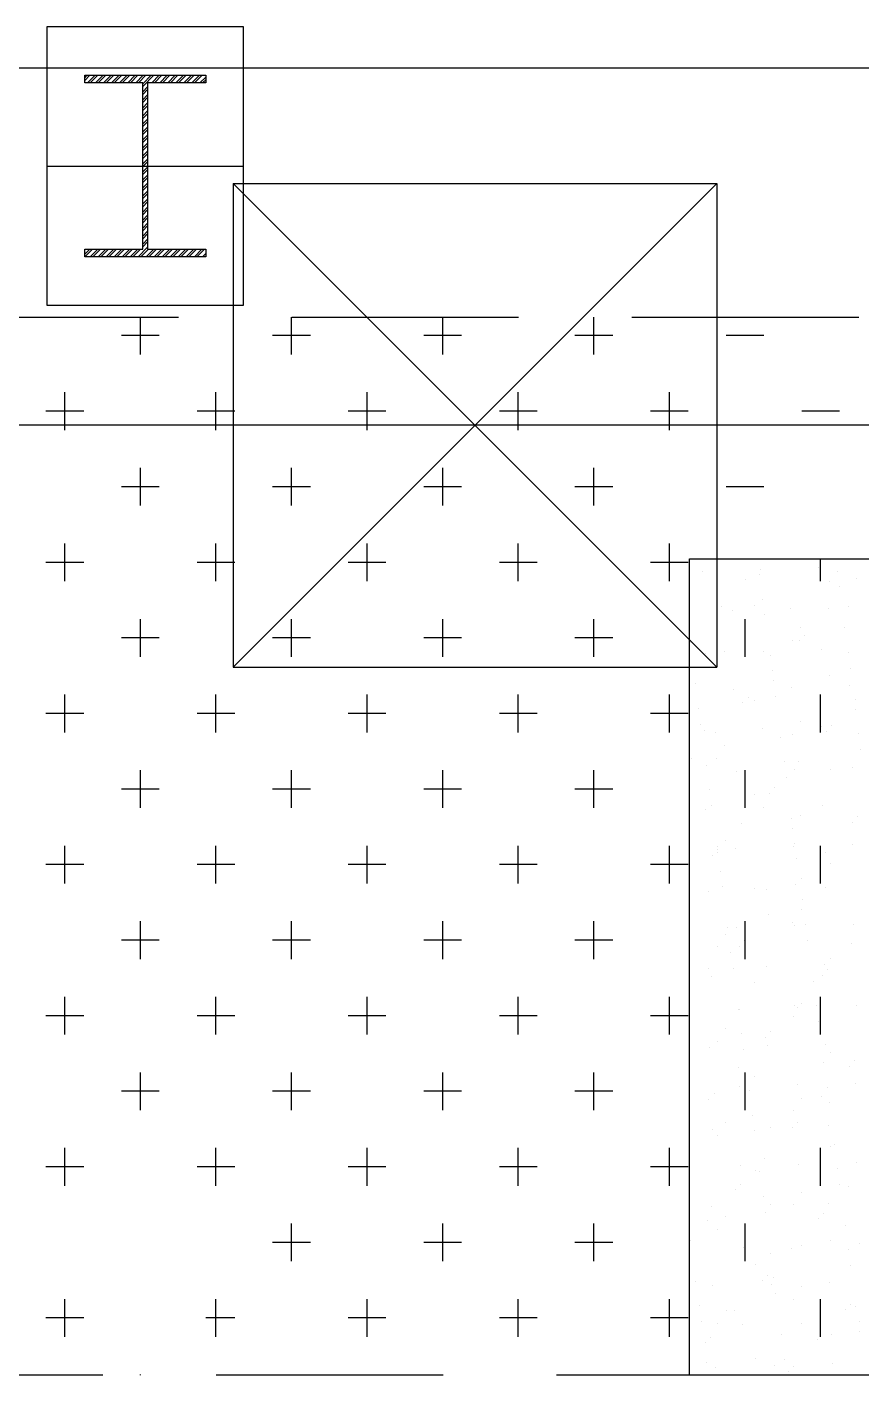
# Model space of a CAD drawing. Extents: x -40736 to 367926, y -65544 to 37405.
# Drawn here: x 356352.2 to 356628.1, y -44075.8 to -43629.8 of the extents above; entities that cross this region are included whole.
import ezdxf

# ---------------------------------------------------------------- set-up
doc = ezdxf.new("R2010")
doc.units = 0
doc.header["$LTSCALE"] = 600
doc.header["$MEASUREMENT"] = 0
doc.linetypes.add('HIDDEN2', pattern=[0.1875, 0.125, -0.0625])
doc.layers.get('0').update_dxf_attribs({"linetype": 'CONTINUOUS'})
for name, color, linetype in [('1', 1, 'CONTINUOUS'), ('C6', 6, 'CONTINUOUS'), ('C7', 7, 'CONTINUOUS'), ('底圖', 253, 'CONTINUOUS')]:
    doc.layers.add(name, color=color, linetype=linetype)

# ---------------------------------------------------------------- blocks, each defined once
blk = doc.blocks.new('*X429')
at = {"layer": 'C6', "color": 0}
for p, q in [((32178.09, 102120.74), (32178.09, 102120.74)), ((32182.84, 102121.16), (32182.84, 102121.16)), ((32197.35, 102121.37), (32197.35, 102121.37)), ((32216.62, 102122), (32216.62, 102122)), ((32222.8, 102120.91), (32222.8, 102120.91)), ((32192.45, 102118.04), (32192.45, 102118.04)), ((32197.05, 102119.82), (32197.05, 102119.82)), ((32220.3, 102117.49), (32220.3, 102117.49)), ((32229.13, 102118.43), (32229.13, 102118.43)), ((32223.49, 102115.7), (32223.49, 102115.7)), ((32182.79, 102107.5), (32182.79, 102107.5)), ((32184.48, 102109.34), (32184.48, 102109.34)), ((32187.98, 102107.85), (32187.98, 102107.85)), ((32195.26, 102109.41), (32195.26, 102109.41)), ((32198.13, 102111.69), (32198.13, 102111.69)), ((32207.25, 102108.48), (32207.25, 102108.48)), ((32220.01, 102108.48), (32220.01, 102108.48)), ((32226.52, 102109.11), (32226.52, 102109.11)), ((32198.81, 102106.48), (32198.81, 102106.48)), ((32210.63, 102102.31), (32210.63, 102102.31)), ((32212.04, 102099.78), (32212.04, 102099.78)), ((32225.28, 102102.12), (32225.28, 102102.12)), ((32174.13, 102097.26), (32174.13, 102097.26)), ((32185.59, 102094.23), (32185.59, 102094.23)), ((32198.33, 102094.37), (32198.33, 102094.37)), ((32207.94, 102098.09), (32207.94, 102098.09)), ((32210.35, 102097.93), (32210.35, 102097.93)), ((32217.6, 102094.99), (32217.6, 102094.99)), ((32226.35, 102093.99), (32226.35, 102093.99)), ((32179.06, 102093.74), (32179.06, 102093.74)), ((32182.9, 102090.01), (32182.9, 102090.01)), ((32200.6, 102092.9), (32200.6, 102092.9)), ((32201.23, 102087.98), (32201.23, 102087.98)), ((32220.36, 102086.35), (32220.36, 102086.35)), ((32227.03, 102088.79), (32227.03, 102088.79)), ((32175.92, 102083.68), (32175.92, 102083.68)), ((32188.31, 102081.68), (32188.31, 102081.68)), ((32201.67, 102084.77), (32201.67, 102084.77)), ((32207.58, 102082.31), (32207.58, 102082.31)), ((32226.85, 102082.94), (32226.85, 102082.94)), ((32191.57, 102077.44), (32191.57, 102077.44)), ((32193.26, 102079.28), (32193.26, 102079.28)), ((32195.32, 102078.27), (32195.32, 102078.27)), ((32202.35, 102079.57), (32202.35, 102079.57)), ((32228.79, 102078.42), (32228.79, 102078.42)), ((32176.99, 102075.55), (32176.99, 102075.55)), ((32228.82, 102075.2), (32228.82, 102075.2)), ((32177.68, 102070.35), (32177.68, 102070.35)), ((32178.94, 102068.15), (32178.94, 102068.15)), ((32182.45, 102067.48), (32182.45, 102067.48)), ((32198.2, 102068.78), (32198.2, 102068.78)), ((32210.69, 102071.17), (32210.69, 102071.17)), ((32217.47, 102069.41), (32217.47, 102069.41)), ((32219.13, 102067.87), (32219.13, 102067.87)), ((32220.82, 102069.72), (32220.82, 102069.72)), ((32185.64, 102063.09), (32185.64, 102063.09)), ((32204.14, 102065.98), (32204.14, 102065.98)), ((32208, 102066.95), (32208, 102066.95)), ((32229.89, 102067.07), (32229.89, 102067.07)), ((32174.48, 102058.79), (32174.48, 102058.79)), ((32182.96, 102058.87), (32182.96, 102058.87)), ((32230.58, 102061.87), (32230.58, 102061.87)), ((32179.46, 102056.76), (32179.46, 102056.76)), ((32189.29, 102054.67), (32189.29, 102054.67)), ((32205.21, 102057.85), (32205.21, 102057.85)), ((32208.55, 102055.3), (32208.55, 102055.3)), ((32210.01, 102057.92), (32210.01, 102057.92)), ((32220.41, 102055.21), (32220.41, 102055.21)), ((32227.82, 102055.93), (32227.82, 102055.93)), ((32205.9, 102052.65), (32205.9, 102052.65)), ((32180.53, 102048.63), (32180.53, 102048.63)), ((32195.37, 102047.13), (32195.37, 102047.13)), ((32200.35, 102047.38), (32200.35, 102047.38)), ((32202.04, 102049.22), (32202.04, 102049.22)), ((32179.27, 102041.98), (32179.27, 102041.98)), ((32181.22, 102043.43), (32181.22, 102043.43)), ((32198.54, 102042.61), (32198.54, 102042.61)), ((32217.81, 102043.24), (32217.81, 102043.24)), ((32191.23, 102037.42), (32191.23, 102037.42)), ((32207.69, 102039.07), (32207.69, 102039.07)), ((32210.74, 102040.02), (32210.74, 102040.02)), ((32227.9, 102037.81), (32227.9, 102037.81)), ((32229.59, 102039.66), (32229.59, 102039.66)), ((32185.7, 102031.95), (32185.7, 102031.95)), ((32208.06, 102035.81), (32208.06, 102035.81)), ((32183.01, 102029.85), (32183.01, 102029.85)), ((32183.01, 102027.73), (32183.01, 102027.73)), ((32183.25, 102028.72), (32183.25, 102028.72)), ((32189.16, 102029.09), (32189.16, 102029.09)), ((32208.43, 102029.72), (32208.43, 102029.72)), ((32208.76, 102030.94), (32208.76, 102030.94)), ((32218.78, 102027.86), (32218.78, 102027.86)), ((32227.7, 102030.35), (32227.7, 102030.35)), ((32181.57, 102026.88), (32181.57, 102026.88)), ((32209.44, 102025.73), (32209.44, 102025.73)), ((32220.47, 102024.06), (32220.47, 102024.06)), ((32184.08, 102021.72), (32184.08, 102021.72)), ((32210.81, 102019.16), (32210.81, 102019.16)), ((32180.24, 102014.97), (32180.24, 102014.97)), ((32184.76, 102016.51), (32184.76, 102016.51)), ((32195.43, 102015.99), (32195.43, 102015.99)), ((32199.51, 102015.6), (32199.51, 102015.6)), ((32209.12, 102017.32), (32209.12, 102017.32)), ((32218.78, 102016.23), (32218.78, 102016.23)), ((32211.23, 102012.15), (32211.23, 102012.15)), ((32200, 102007.36), (32200, 102007.36)), ((32208.11, 102004.67), (32208.11, 102004.67)), ((32210.8, 102008.88), (32210.8, 102008.88)), ((32185.76, 102000.81), (32185.76, 102000.81)), ((32186.55, 102002.93), (32186.55, 102002.93)), ((32189.5, 102002.91), (32189.5, 102002.91)), ((32208.76, 102003.54), (32208.76, 102003.54)), ((32212.3, 102004.02), (32212.3, 102004.02)), ((32228.03, 102004.17), (32228.03, 102004.17)), ((32183.07, 101996.59), (32183.07, 101996.59)), ((32190.34, 101996.82), (32190.34, 101996.82)), ((32192.03, 101998.66), (32192.03, 101998.66)), ((32212.99, 101998.81), (32212.99, 101998.81)), ((32227.56, 101997.8), (32227.56, 101997.8)), ((32187.62, 101994.8), (32187.62, 101994.8)), ((32220.53, 101992.92), (32220.53, 101992.92)), ((32180.12, 101989.39), (32180.12, 101989.39)), ((32181.22, 101986.87), (32181.22, 101986.87)), ((32188.31, 101989.59), (32188.31, 101989.59)), ((32199.39, 101990.02), (32199.39, 101990.02)), ((32217.9, 101987.25), (32217.9, 101987.25)), ((32218.66, 101990.65), (32218.66, 101990.65)), ((32219.59, 101989.1), (32219.59, 101989.1)), ((32195.49, 101984.85), (32195.49, 101984.85)), ((32214.77, 101985.23), (32214.77, 101985.23)), ((32190.1, 101976.01), (32190.1, 101976.01)), ((32190.47, 101975.9), (32190.47, 101975.9)), ((32208.17, 101973.53), (32208.17, 101973.53)), ((32208.78, 101977.3), (32208.78, 101977.3)), ((32209.74, 101976.53), (32209.74, 101976.53)), ((32210.85, 101977.74), (32210.85, 101977.74)), ((32215.84, 101977.1), (32215.84, 101977.1)), ((32229.01, 101977.16), (32229.01, 101977.16)), ((32185.81, 101969.67), (32185.81, 101969.67)), ((32216.53, 101971.89), (32216.53, 101971.89)), ((32183.13, 101965.45), (32183.13, 101965.45)), ((32191.17, 101967.88), (32191.17, 101967.88)), ((32199.12, 101966.76), (32199.12, 101966.76)), ((32200.81, 101968.6), (32200.81, 101968.6)), ((32180.45, 101963.21), (32180.45, 101963.21)), ((32191.85, 101962.68), (32191.85, 101962.68)), ((32199.72, 101963.84), (32199.72, 101963.84)), ((32218.99, 101964.47), (32218.99, 101964.47)), ((32220.58, 101961.78), (32220.58, 101961.78)), ((32190, 101956.8), (32190, 101956.8)), ((32218.32, 101958.31), (32218.32, 101958.31)), ((32226.68, 101957.19), (32226.68, 101957.19)), ((32228.37, 101959.04), (32228.37, 101959.04)), ((32195.54, 101953.71), (32195.54, 101953.71)), ((32228.88, 101951.58), (32228.88, 101951.58)), ((32182.03, 101948.1), (32182.03, 101948.1)), ((32190.35, 101950.32), (32190.35, 101950.32)), ((32193.64, 101949.09), (32193.64, 101949.09)), ((32209.62, 101950.95), (32209.62, 101950.95)), ((32217.56, 101947.24), (32217.56, 101947.24)), ((32219.39, 101950.18), (32219.39, 101950.18)), ((32180.34, 101946.26), (32180.34, 101946.26)), ((32208.22, 101942.38), (32208.22, 101942.38)), ((32210.91, 101946.6), (32210.91, 101946.6)), ((32220.07, 101944.98), (32220.07, 101944.98)), ((32185.87, 101938.52), (32185.87, 101938.52)), ((32194.71, 101940.96), (32194.71, 101940.96)), ((32209.58, 101938.54), (32209.58, 101938.54)), ((32181.43, 101936.2), (32181.43, 101936.2)), ((32183.18, 101934.31), (32183.18, 101934.31)), ((32195.4, 101935.76), (32195.4, 101935.76)), ((32200.7, 101936.83), (32200.7, 101936.83)), ((32207.9, 101936.7), (32207.9, 101936.7)), ((32219.96, 101937.46), (32219.96, 101937.46)), ((32220.64, 101930.64), (32220.64, 101930.64)), ((32221.86, 101931.39), (32221.86, 101931.39)), ((32198.77, 101926.74), (32198.77, 101926.74)), ((32209.95, 101924.77), (32209.95, 101924.77)), ((32229.22, 101925.4), (32229.22, 101925.4)), ((32190.68, 101924.14), (32190.68, 101924.14)), ((32195.6, 101922.56), (32195.6, 101922.56)), ((32197.18, 101922.17), (32197.18, 101922.17)), ((32222.93, 101923.26), (32222.93, 101923.26)), ((32189.11, 101916.2), (32189.11, 101916.2)), ((32190.8, 101918.04), (32190.8, 101918.04)), ((32210.97, 101915.46), (32210.97, 101915.46)), ((32223.62, 101918.06), (32223.62, 101918.06)), ((32226.33, 101917.18), (32226.33, 101917.18)), ((32198.25, 101914.04), (32198.25, 101914.04)), ((32200.57, 101911.25), (32200.57, 101911.25)), ((32208.28, 101911.24), (32208.28, 101911.24)), ((32219.84, 101911.88), (32219.84, 101911.88)), ((32181.31, 101910.62), (32181.31, 101910.62)), ((32185.93, 101907.38), (32185.93, 101907.38)), ((32198.94, 101908.84), (32198.94, 101908.84)), ((32216.67, 101906.64), (32216.67, 101906.64)), ((32218.36, 101908.48), (32218.36, 101908.48)), ((32179.99, 101906.25), (32179.99, 101906.25)), ((32183.24, 101903.17), (32183.24, 101903.17)), ((32225.41, 101904.48), (32225.41, 101904.48)), ((32174.26, 101899.62), (32174.26, 101899.62)), ((32210.92, 101897.77), (32210.92, 101897.77)), ((32220.7, 101899.5), (32220.7, 101899.5)), ((32230.19, 101898.4), (32230.19, 101898.4)), ((32191.65, 101897.14), (32191.65, 101897.14)), ((32200.73, 101895.26), (32200.73, 101895.26)), ((32207.55, 101896.68), (32207.55, 101896.68)), ((32226.48, 101896.35), (32226.48, 101896.35)), ((32195.65, 101891.42), (32195.65, 101891.42)), ((32227.16, 101891.14), (32227.16, 101891.14)), ((32176.05, 101886.04), (32176.05, 101886.04)), ((32181.64, 101884.45), (32181.64, 101884.45)), ((32197.89, 101886.14), (32197.89, 101886.14)), ((32199.58, 101887.98), (32199.58, 101887.98)), ((32200.91, 101885.08), (32200.91, 101885.08)), ((32201.8, 101887.13), (32201.8, 101887.13)), ((32211.02, 101884.32), (32211.02, 101884.32)), ((32220.18, 101885.71), (32220.18, 101885.71)), ((32202.48, 101881.92), (32202.48, 101881.92)), ((32208.34, 101880.1), (32208.34, 101880.1)), ((32177.12, 101877.91), (32177.12, 101877.91)), ((32185.98, 101876.24), (32185.98, 101876.24)), ((32188.77, 101876.19), (32188.77, 101876.19)), ((32225.45, 101876.57), (32225.45, 101876.57)), ((32227.14, 101878.42), (32227.14, 101878.42)), ((32228.95, 101877.56), (32228.95, 101877.56)), ((32177.81, 101872.7), (32177.81, 101872.7)), ((32183.3, 101872.02), (32183.3, 101872.02)), ((32191.53, 101871.55), (32191.53, 101871.55)), ((32210.8, 101872.18), (32210.8, 101872.18)), ((32230.07, 101872.81), (32230.07, 101872.81)), ((32180.8, 101867.49), (32180.8, 101867.49)), ((32204.27, 101868.34), (32204.27, 101868.34)), ((32216.33, 101866.62), (32216.33, 101866.62)), ((32220.75, 101868.36), (32220.75, 101868.36)), ((32230.02, 101869.43), (32230.02, 101869.43)), ((32179.11, 101865.64), (32179.11, 101865.64)), ((32179.59, 101859.12), (32179.59, 101859.12)), ((32195.71, 101860.28), (32195.71, 101860.28)), ((32201.88, 101858.07), (32201.88, 101858.07)), ((32205.34, 101860.21), (32205.34, 101860.21)), ((32208.36, 101857.92), (32208.36, 101857.92)), ((32221.15, 101858.7), (32221.15, 101858.7)), ((32182.61, 101857.44), (32182.61, 101857.44)), ((32206.03, 101855), (32206.03, 101855)), ((32206.67, 101856.08), (32206.67, 101856.08))]:
    blk.add_line(p, q, dxfattribs=at)
blk = doc.blocks.new('*X430')
at = {"layer": 'C7', "color": 0}
for p, q in [((32992.26, 102192.59), (32992.26, 102204.96)), ((33042.26, 102192.59), (33042.26, 102204.96)), ((33092.26, 102192.59), (33092.26, 102204.96)), ((33142.26, 102192.59), (33142.26, 102204.96)), ((32998.51, 102198.84), (32986.01, 102198.84)), ((33048.51, 102198.84), (33036.01, 102198.84)), ((33098.51, 102198.84), (33086.01, 102198.84)), ((33148.51, 102198.84), (33136.01, 102198.84)), ((33198.51, 102198.84), (33186.01, 102198.84)), ((32967.26, 102167.59), (32967.26, 102180.09)), ((33017.26, 102167.59), (33017.26, 102180.09)), ((33067.26, 102167.59), (33067.26, 102180.09)), ((33117.26, 102167.59), (33117.26, 102180.09)), ((33167.26, 102167.59), (33167.26, 102180.09)), ((32973.51, 102173.84), (32961.01, 102173.84)), ((33023.51, 102173.84), (33011.01, 102173.84)), ((33073.51, 102173.84), (33061.01, 102173.84)), ((33123.51, 102173.84), (33111.01, 102173.84)), ((33173.51, 102173.84), (33161.01, 102173.84)), ((33223.51, 102173.84), (33211.01, 102173.84)), ((32992.26, 102142.59), (32992.26, 102155.09)), ((33042.26, 102142.59), (33042.26, 102155.09)), ((33092.26, 102142.59), (33092.26, 102155.09)), ((33142.26, 102142.59), (33142.26, 102155.09)), ((32998.51, 102148.84), (32986.01, 102148.84)), ((33048.51, 102148.84), (33036.01, 102148.84)), ((33098.51, 102148.84), (33086.01, 102148.84)), ((33148.51, 102148.84), (33136.01, 102148.84)), ((33198.51, 102148.84), (33186.01, 102148.84)), ((32967.26, 102117.59), (32967.26, 102130.09)), ((33017.26, 102117.59), (33017.26, 102130.09)), ((33067.26, 102117.59), (33067.26, 102130.09)), ((33117.26, 102117.59), (33117.26, 102130.09)), ((33167.26, 102117.59), (33167.26, 102130.09)), ((32973.51, 102123.84), (32961.01, 102123.84)), ((33023.51, 102123.84), (33011.01, 102123.84)), ((33073.51, 102123.84), (33061.01, 102123.84)), ((33123.51, 102123.84), (33111.01, 102123.84)), ((33173.51, 102123.84), (33161.01, 102123.84)), ((33217.26, 102117.59), (33217.26, 102124.96)), ((32992.26, 102092.59), (32992.26, 102105.09)), ((33042.26, 102092.59), (33042.26, 102105.09)), ((33092.26, 102092.59), (33092.26, 102105.09)), ((33142.26, 102092.59), (33142.26, 102105.09)), ((33192.26, 102092.59), (33192.26, 102105.09)), ((32998.51, 102098.84), (32986.01, 102098.84)), ((33048.51, 102098.84), (33036.01, 102098.84)), ((33098.51, 102098.84), (33086.01, 102098.84)), ((33148.51, 102098.84), (33136.01, 102098.84)), ((32967.26, 102067.59), (32967.26, 102080.09)), ((33017.26, 102067.59), (33017.26, 102080.09)), ((33067.26, 102067.59), (33067.26, 102080.09)), ((33117.26, 102067.59), (33117.26, 102080.09)), ((33167.26, 102067.59), (33167.26, 102080.09)), ((33217.26, 102067.59), (33217.26, 102080.09)), ((32973.51, 102073.84), (32961.01, 102073.84)), ((33023.51, 102073.84), (33011.01, 102073.84)), ((33073.51, 102073.84), (33061.01, 102073.84)), ((33123.51, 102073.84), (33111.01, 102073.84)), ((33173.51, 102073.84), (33161.01, 102073.84)), ((32992.26, 102042.59), (32992.26, 102055.09)), ((33042.26, 102042.59), (33042.26, 102055.09)), ((33092.26, 102042.59), (33092.26, 102055.09)), ((33142.26, 102042.59), (33142.26, 102055.09)), ((33192.26, 102042.59), (33192.26, 102055.09)), ((32998.51, 102048.84), (32986.01, 102048.84)), ((33048.51, 102048.84), (33036.01, 102048.84)), ((33098.51, 102048.84), (33086.01, 102048.84)), ((33148.51, 102048.84), (33136.01, 102048.84)), ((32967.26, 102017.59), (32967.26, 102030.09)), ((33017.26, 102017.59), (33017.26, 102030.09)), ((33067.26, 102017.59), (33067.26, 102030.09)), ((33117.26, 102017.59), (33117.26, 102030.09)), ((33167.26, 102017.59), (33167.26, 102030.09)), ((33217.26, 102017.59), (33217.26, 102030.09)), ((32973.51, 102023.84), (32961.01, 102023.84)), ((33023.51, 102023.84), (33011.01, 102023.84)), ((33073.51, 102023.84), (33061.01, 102023.84)), ((33123.51, 102023.84), (33111.01, 102023.84)), ((33173.51, 102023.84), (33161.01, 102023.84)), ((32992.26, 101992.59), (32992.26, 102005.09)), ((33042.26, 101992.59), (33042.26, 102005.09)), ((33092.26, 101992.59), (33092.26, 102005.09)), ((33142.26, 101992.59), (33142.26, 102005.09)), ((33192.26, 101992.59), (33192.26, 102005.09)), ((32998.51, 101998.84), (32986.01, 101998.84)), ((33048.51, 101998.84), (33036.01, 101998.84)), ((33098.51, 101998.84), (33086.01, 101998.84)), ((33148.51, 101998.84), (33136.01, 101998.84)), ((32967.26, 101967.59), (32967.26, 101980.09)), ((33017.26, 101967.59), (33017.26, 101980.09)), ((33067.26, 101967.59), (33067.26, 101980.09)), ((33117.26, 101967.59), (33117.26, 101980.09)), ((33167.26, 101967.59), (33167.26, 101980.09)), ((33217.26, 101967.59), (33217.26, 101980.09)), ((32973.51, 101973.84), (32961.01, 101973.84)), ((33023.51, 101973.84), (33011.01, 101973.84)), ((33073.51, 101973.84), (33061.01, 101973.84)), ((33123.51, 101973.84), (33111.01, 101973.84)), ((33173.51, 101973.84), (33161.01, 101973.84)), ((32992.26, 101942.59), (32992.26, 101955.09)), ((33042.26, 101942.59), (33042.26, 101955.09)), ((33092.26, 101942.59), (33092.26, 101955.09)), ((33142.26, 101942.59), (33142.26, 101955.09)), ((33192.26, 101942.59), (33192.26, 101955.09)), ((32998.51, 101948.84), (32986.01, 101948.84)), ((33048.51, 101948.84), (33036.01, 101948.84)), ((33098.51, 101948.84), (33086.01, 101948.84)), ((33148.51, 101948.84), (33136.01, 101948.84)), ((32967.26, 101917.59), (32967.26, 101930.09)), ((33017.26, 101917.59), (33017.26, 101930.09)), ((33067.26, 101917.59), (33067.26, 101930.09)), ((33117.26, 101917.59), (33117.26, 101930.09)), ((33167.26, 101917.59), (33167.26, 101930.09)), ((33217.26, 101917.59), (33217.26, 101930.09)), ((32973.51, 101923.84), (32961.01, 101923.84)), ((33023.51, 101923.84), (33011.01, 101923.84)), ((33073.51, 101923.84), (33061.01, 101923.84)), ((33123.51, 101923.84), (33111.01, 101923.84)), ((33173.51, 101923.84), (33161.01, 101923.84)), ((33042.26, 101892.59), (33042.26, 101905.09)), ((33092.26, 101892.59), (33092.26, 101905.09)), ((33142.26, 101892.59), (33142.26, 101905.09)), ((33192.26, 101892.59), (33192.26, 101905.09)), ((33048.51, 101898.84), (33036.01, 101898.84)), ((33098.51, 101898.84), (33086.01, 101898.84)), ((33148.51, 101898.84), (33136.01, 101898.84)), ((32967.26, 101867.59), (32967.26, 101880.09)), ((33017.26, 101867.59), (33017.26, 101880.09)), ((33067.26, 101867.59), (33067.26, 101880.09)), ((33117.26, 101867.59), (33117.26, 101880.09)), ((33167.26, 101867.59), (33167.26, 101880.09)), ((33217.26, 101867.59), (33217.26, 101880.09)), ((32973.51, 101873.84), (32961.01, 101873.84)), ((33023.51, 101873.84), (33013.87, 101873.84)), ((33073.51, 101873.84), (33061.01, 101873.84)), ((33123.51, 101873.84), (33111.01, 101873.84)), ((33173.51, 101873.84), (33161.01, 101873.84)), ((32992.26, 101854.96), (32992.26, 101855.09)), ((33042.26, 101854.96), (33042.26, 101855.09)), ((33092.26, 101854.96), (33092.26, 101855.09)), ((33142.26, 101854.96), (33142.26, 101855.09)), ((33192.26, 101854.96), (33192.26, 101855.09))]:
    blk.add_line(p, q, dxfattribs=at)
blk = doc.blocks.new('*X413')
at = {"layer": 'C6', "color": 0}
for p, q in [((11763.66, 29453.79), (11764.45, 29454.57)), ((11763.66, 29452.9), (11765.34, 29454.57)), ((11764.6, 29452.07), (11767.1, 29454.57)), ((11765.49, 29452.07), (11767.99, 29454.57)), ((11767.25, 29452.07), (11769.75, 29454.57)), ((11768.14, 29452.07), (11770.64, 29454.57)), ((11769.91, 29452.07), (11772.41, 29454.57)), ((11770.79, 29452.07), (11773.29, 29454.57)), ((11772.56, 29452.07), (11775.06, 29454.57)), ((11773.44, 29452.07), (11775.94, 29454.57)), ((11775.21, 29452.07), (11777.71, 29454.57)), ((11776.09, 29452.07), (11778.59, 29454.57)), ((11777.86, 29452.07), (11780.36, 29454.57)), ((11778.75, 29452.07), (11781.25, 29454.57)), ((11780.51, 29452.07), (11783.01, 29454.57)), ((11781.4, 29452.07), (11783.9, 29454.57)), ((11782.86, 29451.77), (11785.66, 29454.57)), ((11782.86, 29450.89), (11786.55, 29454.57)), ((11785.82, 29452.07), (11788.32, 29454.57)), ((11786.7, 29452.07), (11789.2, 29454.57)), ((11788.47, 29452.07), (11790.97, 29454.57)), ((11789.35, 29452.07), (11791.85, 29454.57)), ((11791.12, 29452.07), (11793.62, 29454.57)), ((11792, 29452.07), (11794.5, 29454.57)), ((11793.77, 29452.07), (11796.27, 29454.57)), ((11794.66, 29452.07), (11797.16, 29454.57)), ((11796.42, 29452.07), (11798.92, 29454.57)), ((11797.31, 29452.07), (11799.81, 29454.57)), ((11799.07, 29452.07), (11801.57, 29454.57)), ((11799.96, 29452.07), (11802.46, 29454.57)), ((11801.73, 29452.07), (11803.66, 29454.01)), ((11782.86, 29449.12), (11784.46, 29450.72)), ((11782.86, 29448.24), (11784.46, 29449.84)), ((11802.61, 29452.07), (11803.66, 29453.13)), ((11782.86, 29446.47), (11784.46, 29448.07)), ((11782.86, 29445.59), (11784.46, 29447.19)), ((11782.86, 29443.82), (11784.46, 29445.42)), ((11782.86, 29442.93), (11784.46, 29444.53)), ((11782.86, 29441.17), (11784.46, 29442.77)), ((11782.86, 29440.28), (11784.46, 29441.88)), ((11782.86, 29438.51), (11784.46, 29440.11)), ((11782.86, 29437.63), (11784.46, 29439.23)), ((11782.86, 29435.86), (11784.46, 29437.46)), ((11782.86, 29434.98), (11784.46, 29436.58)), ((11782.86, 29433.21), (11784.46, 29434.81)), ((11782.86, 29432.33), (11784.46, 29433.93)), ((11782.86, 29430.56), (11784.46, 29432.16)), ((11782.86, 29429.68), (11784.46, 29431.28)), ((11782.86, 29427.91), (11784.46, 29429.51)), ((11782.86, 29427.02), (11784.46, 29428.62)), ((11782.86, 29425.26), (11784.46, 29426.86)), ((11782.86, 29424.37), (11784.46, 29425.97)), ((11782.86, 29422.6), (11784.46, 29424.2)), ((11782.86, 29421.72), (11784.46, 29423.32)), ((11782.86, 29419.95), (11784.46, 29421.55)), ((11782.86, 29419.07), (11784.46, 29420.67)), ((11782.86, 29417.3), (11784.46, 29418.9)), ((11782.86, 29416.42), (11784.46, 29418.02)), ((11782.86, 29414.65), (11784.46, 29416.25)), ((11782.86, 29413.77), (11784.46, 29415.37)), ((11782.86, 29412), (11784.46, 29413.6)), ((11782.86, 29411.11), (11784.46, 29412.71)), ((11782.86, 29409.35), (11784.46, 29410.95)), ((11782.86, 29408.46), (11784.46, 29410.06)), ((11782.86, 29406.69), (11784.46, 29408.29)), ((11782.86, 29405.81), (11784.46, 29407.41)), ((11782.86, 29404.04), (11784.46, 29405.64)), ((11782.86, 29403.16), (11784.46, 29404.76)), ((11782.86, 29401.39), (11784.46, 29402.99)), ((11782.86, 29400.51), (11784.46, 29402.11)), ((11782.86, 29398.74), (11784.46, 29400.34)), ((11763.66, 29395.45), (11765.29, 29397.07)), ((11763.67, 29394.57), (11766.17, 29397.07)), ((11765.44, 29394.57), (11767.94, 29397.07)), ((11766.32, 29394.57), (11768.82, 29397.07)), ((11768.09, 29394.57), (11770.59, 29397.07)), ((11768.97, 29394.57), (11771.47, 29397.07)), ((11770.74, 29394.57), (11773.24, 29397.07)), ((11771.63, 29394.57), (11774.13, 29397.07)), ((11773.39, 29394.57), (11775.89, 29397.07)), ((11774.28, 29394.57), (11776.78, 29397.07)), ((11776.05, 29394.57), (11778.55, 29397.07)), ((11776.93, 29394.57), (11779.43, 29397.07)), ((11778.7, 29394.57), (11781.2, 29397.07)), ((11779.58, 29394.57), (11782.08, 29397.07)), ((11781.35, 29394.57), (11784.46, 29397.69)), ((11782.23, 29394.57), (11784.73, 29397.07)), ((11782.86, 29397.86), (11784.46, 29399.46)), ((11784, 29394.57), (11786.5, 29397.07)), ((11784.88, 29394.57), (11787.38, 29397.07)), ((11786.65, 29394.57), (11789.15, 29397.07)), ((11787.54, 29394.57), (11790.04, 29397.07)), ((11789.3, 29394.57), (11791.8, 29397.07)), ((11790.19, 29394.57), (11792.69, 29397.07)), ((11791.96, 29394.57), (11794.46, 29397.07)), ((11792.84, 29394.57), (11795.34, 29397.07)), ((11794.61, 29394.57), (11797.11, 29397.07)), ((11795.49, 29394.57), (11797.99, 29397.07)), ((11797.26, 29394.57), (11799.76, 29397.07)), ((11798.14, 29394.57), (11800.64, 29397.07)), ((11799.91, 29394.57), (11802.41, 29397.07)), ((11800.79, 29394.57), (11803.29, 29397.07)), ((11802.56, 29394.57), (11803.66, 29395.67)), ((11803.45, 29394.57), (11803.66, 29394.79))]:
    blk.add_line(p, q, dxfattribs=at)
blk = doc.blocks.new('*U537')
at = {"color": 1, "linetype": 'Continuous'}
blk.add_line((-32.5, 0), (32.5, 0), dxfattribs=at)
at = {"color": 1}
blk.add_lwpolyline([(-32.5, -46), (32.5, -46), (32.5, 46), (-32.5, 46)], close=True, dxfattribs=at)
blk.add_lwpolyline([(-20, 30), (20, 30), (20, 27.5), (0.8, 27.5), (0.8, -27.5), (20, -27.5), (20, -30), (-20, -30), (-20, -27.5), (-0.8, -27.5), (-0.8, 27.5), (-20, 27.5), (-20, 30)], dxfattribs=at)
blk.add_blockref('*X413', (-11783.66, -29424.57), dxfattribs=at)
blk = doc.blocks.new('*U538')
at = {"color": 0, "linetype": 'ByBlock', "lineweight": -2}
blk.add_blockref('*U537', (0, -4000), dxfattribs=at)
blk = doc.blocks.new('*U531')
at = {"color": 0}
blk.add_blockref('*U538', (0, 5000), dxfattribs=at)
blk = doc.blocks.new('*U532')
at = {"layer": '1', "color": 0, "linetype": 'ByBlock', "lineweight": -2}
blk.add_blockref('*U531', (8000, 0), dxfattribs=at)

msp = doc.modelspace()

# ---------------------------------------------------------------- linework, layer by layer
at = {"layer": 'C6', "linetype": 'Continuous'}
msp.add_lwpolyline([(356571.28956, -44075.79681), (356571.28956, -43805.79681), (356781.28956, -43805.79681), (356781.28956, -44075.79681), (356571.28956, -44075.79681)], dxfattribs=at)
at = {"layer": 'C7', "linetype": 'HIDDEN2'}
msp.add_lwpolyline([(360427.28956, -43725.79681), (360427.28956, -44075.79681), (355427.28956, -44075.79681), (355427.28956, -43725.79681), (360427.28956, -43725.79681)], dxfattribs=at)
at = {"layer": '底圖', "color": 253}
for p, q in [((355741.28837, -43643.31715), (356899.52997, -43643.31715)), ((356420.38967, -43681.55583), (356580.38967, -43681.55583)), ((356420.38967, -43681.55583), (356420.38967, -43841.55583)), ((356580.38967, -43841.55583), (356420.38967, -43681.55583)), ((356420.38967, -43841.55583), (356580.38967, -43681.55583)), ((356580.38967, -43681.55583), (356580.38967, -43841.55583)), ((360487.90038, -43761.55583), (355580.38967, -43761.55583)), ((356420.38967, -43841.55583), (356580.38967, -43841.55583))]:
    msp.add_line(p, q, dxfattribs=at)

# ---------------------------------------------------------------- block references
at = {"layer": '1', "color": 0}
msp.add_blockref('*U532', (348391.28957, -44675.79681), dxfattribs=at)
at = {"layer": 'C6'}
msp.add_blockref('*X429', (324397.42265, -145930.76146), dxfattribs=at)
at = {"layer": 'C7'}
msp.add_blockref('*X430', (323397.42265, -145930.76146), dxfattribs=at)

doc.saveas('drawing.dxf')
